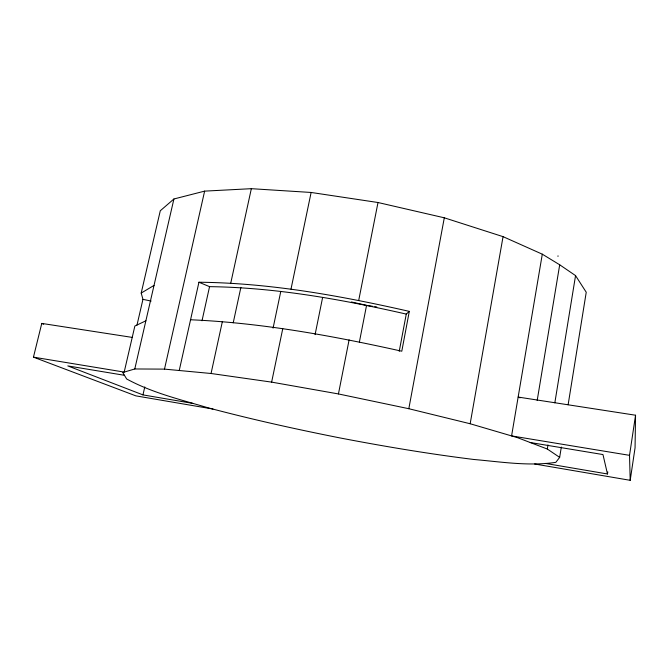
<?xml version="1.0" encoding="UTF-8"?>
<svg xmlns="http://www.w3.org/2000/svg" width="669" height="669" viewBox="0 0 669 669"><rect width="100%" height="100%" fill="white"/><g stroke="black" fill="none" stroke-linecap="round" stroke-linejoin="round"><path stroke-width="1" d="M520.081 397.854L518.149 397.068L635.55 415.223L635.057 447.845L630.198 480.317L534.631 463.993M630.198 480.317L629.529 455.338L635.55 415.223M545.394 463.408L607.477 473.978L607.795 471.913M559.66 457.37L547.317 449.033L517.313 437.593L470.165 423.753L408.818 408.717L338.439 393.941L271.631 382.124L211.053 373.494L164.49 369.121L134.787 368.97L122.762 372.516L126.658 378.972C151.988 392.762 180.287 399.51 207.733 407.705C251.636 419.379 295.982 429.222 340.538 438.036C384.767 446.499 429.197 453.958 473.903 459.486C501.081 461.836 528.577 466.402 555.814 462.346L559.66 457.37L561.324 447.043M568.132 404.737L586.236 292.244L575.549 275.611L559.702 264.79L542.3 254.178L503.055 236.65L444.3 217.801L378.002 202.515L311.118 192.463L251.343 188.683L204.63 191.125L173.915 198.986L160.284 210.768L141.201 293.055L142.949 299.352L136.994 325.084M547.317 449.033L547.986 444.927M554.835 402.855L575.549 275.611M537.19 400.438L559.702 264.79M542.3 254.178L511.584 435.912L629.529 455.338M470.165 423.753L503.055 236.65M408.818 408.717L444.3 217.801M399.226 351.334L406.267 314.087L409.303 311.378C340.262 295.69 269.916 282.945 198.936 282.234L179.233 370.509M409.303 311.378L401.793 351.208C332.301 335.738 261.805 322.843 190.556 319.765M358.743 300.256L378.002 202.515M359.378 342.06L366.57 305.307L351.359 301.97M338.439 393.941L349.109 339.844M315.082 334.642L322.558 297.78M271.631 382.124L282.77 328.646M290.998 289.125L311.118 192.463M273.077 328.144L280.763 291.517M233.23 322.784L240.89 287.361M211.053 373.494L222.401 321.413M230.797 282.912L251.343 188.683M202.005 320.786L209.556 286.65C275.937 287.511 341.7 299.411 406.267 314.087M164.49 369.121L204.63 191.125M193.023 403.424L142.965 394.894L144.78 386.925M134.787 368.97L173.915 198.986M212.976 409.035L135.866 395.864L33.45 357.146L41.771 323.411L132.228 337.402M141.201 293.055L154.046 285.404M145.901 320.794L134.862 326.029L124.183 372.089L33.45 357.146M557.712 256.093L558.297 256.06M367.59 305.482L372.708 306.318M374.757 306.661L376.806 306.996M124.442 375.301L67.795 365.918L142.965 394.894M530.208 442.51L602.97 454.56L607.477 473.978M142.949 299.352L151.135 301.058M198.936 282.234L209.556 286.65M41.771 323.411L43.669 324.248"/></g></svg>
